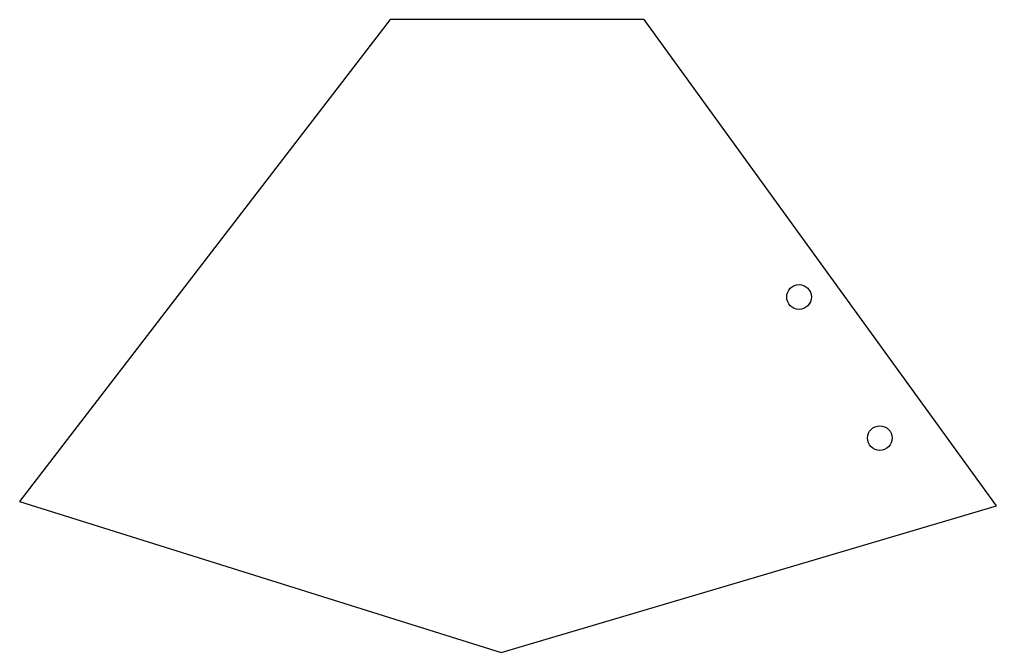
# Model space of a CAD drawing. Header units: millimetres. Extents: x -40.5 to 40.6, y -71.5 to -19.
import ezdxf

# ---------------------------------------------------------------- set-up
doc = ezdxf.new("R2010")
doc.units = ezdxf.units.MM
doc.layers.get('0').update_dxf_attribs({"linetype": 'CONTINUOUS'})

msp = doc.modelspace()

# ---------------------------------------------------------------- linework, layer by layer
msp.add_lwpolyline([(11.34, -19), (-9.728, -19), (-40.465, -58.959), (-0.503, -71.471), (40.575, -59.324)], close=True)
for centre, radius in [((24.2, -42), 1.026), ((30.9, -53.7), 1.023)]:
    msp.add_circle(centre, radius)

doc.saveas('drawing.dxf')
